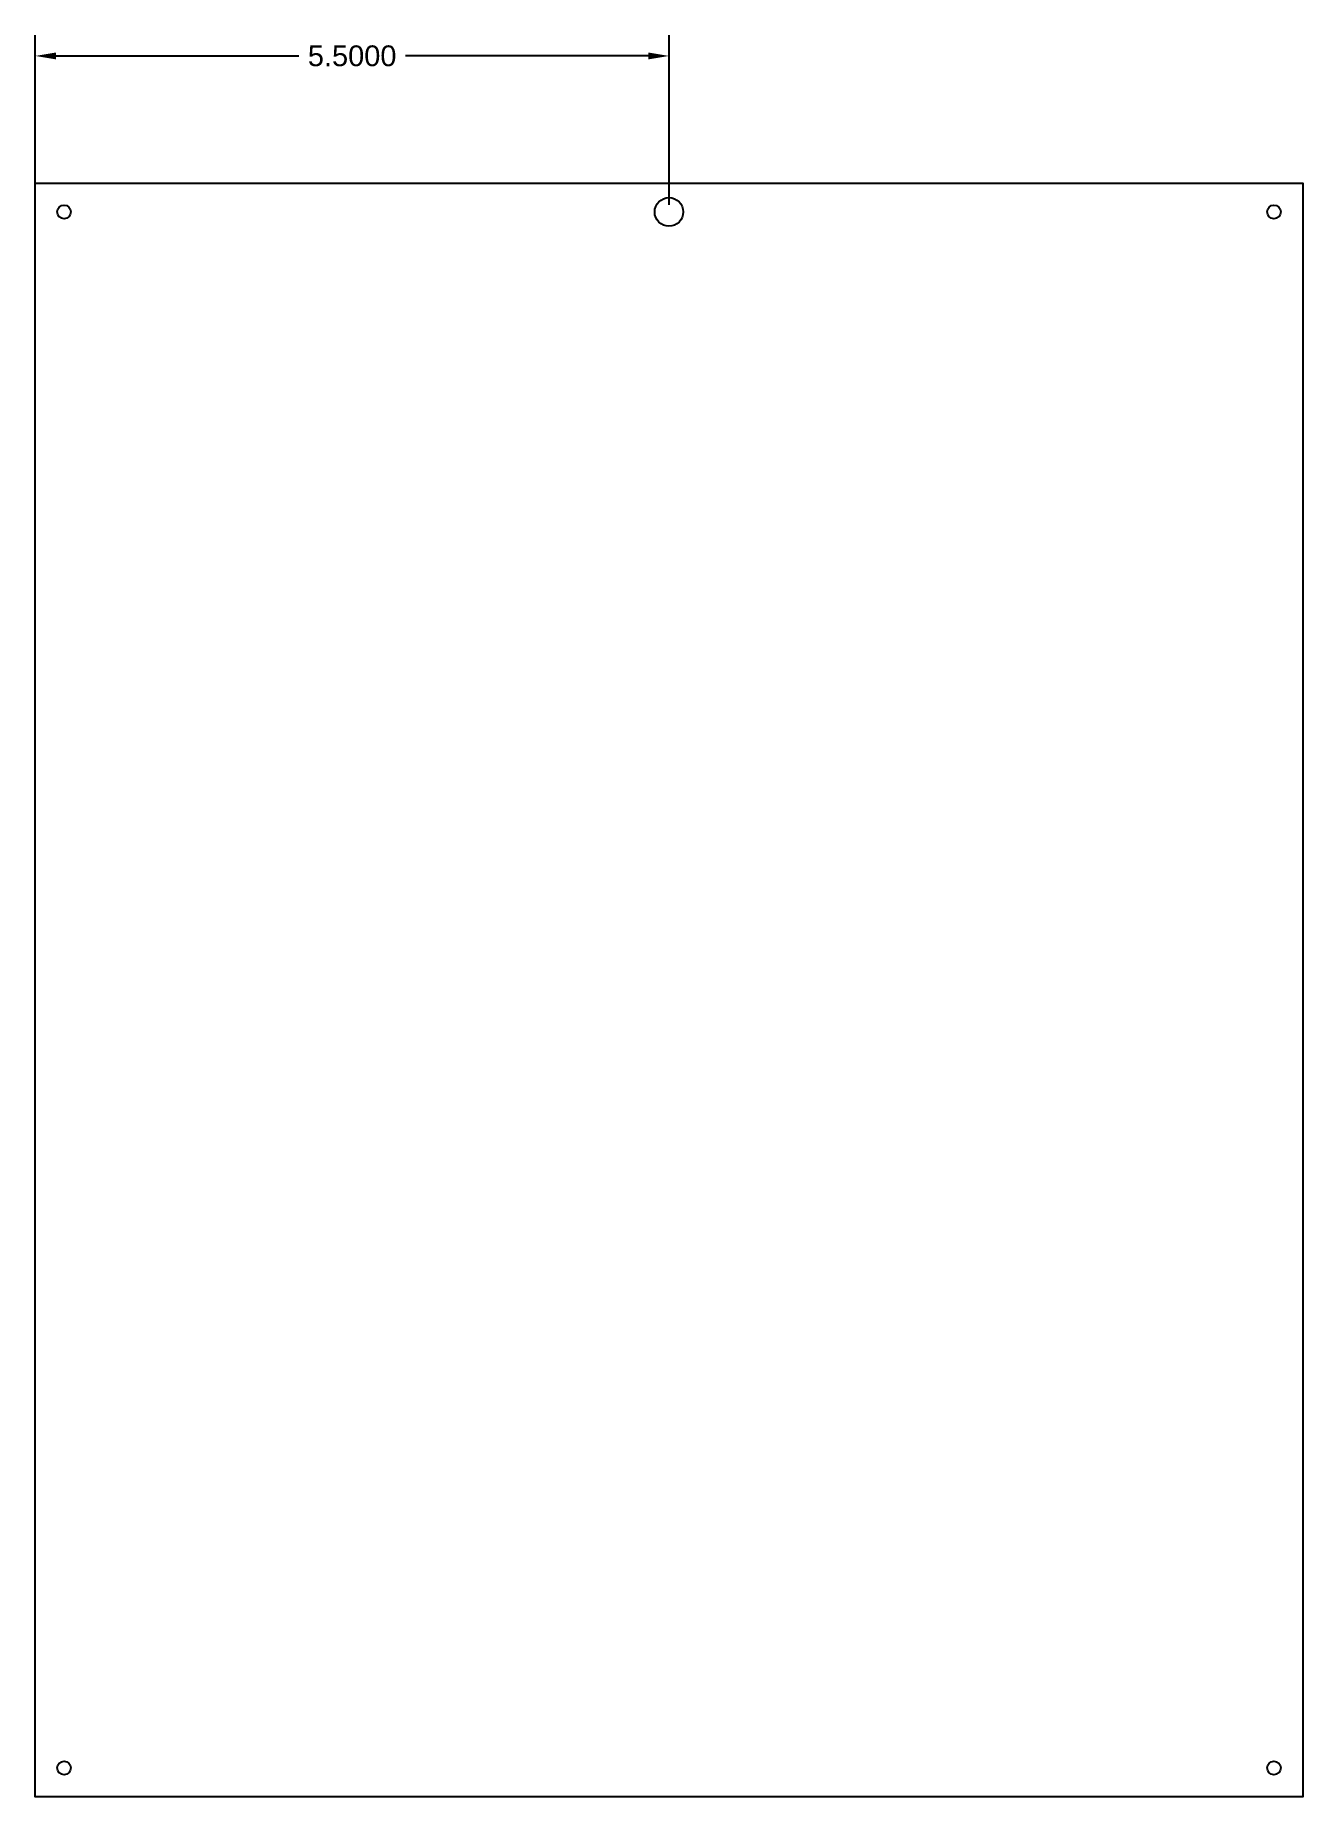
# Model space of a CAD drawing. Header units: inches. Extents: x 3.7 to 14.7, y 11.7 to 27.
import ezdxf

# ---------------------------------------------------------------- set-up
doc = ezdxf.new("R2010")
doc.units = ezdxf.units.IN
doc.header["$MEASUREMENT"] = 0
doc.layers.get('0').update_dxf_attribs({"color": 1})
doc.layers.add('dimensions', color=4, linetype='Continuous')
doc.styles.get("Standard").update_dxf_attribs({"font": 'Arial Regular.ttf'})
doc.dimstyles.get("Standard").update_dxf_attribs({"dimtxt": 0.18, "dimasz": 0.18, "dimexe": 0.18, "dimexo": 0.0625, "dimgap": 0.09, "dimtad": 0, "dimtih": 1, "dimtoh": 1, "dimdec": 4, "dimzin": 0, "dimdsep": 46, "dimtxsty": 'Standard', "dimcen": 0.09, "dimadec": 0, "dimazin": 0, "dimtfac": 1, "dimtdec": 4, "dimtofl": 0, "dimtmove": 0, "dimatfit": 3, "dimfxl": 1, "dimtolj": 1, "dimtzin": 0, "dimarcsym": 0})

# ---------------------------------------------------------------- blocks, each defined once
blk = doc.blocks.new('*D24')
at = {"layer": 'Defpoints', "color": 0}
for p in [(3.674, 26.803), (3.674, 25.45), (9.174, 25.45)]:
    blk.add_point(p, dxfattribs=at)
at = {"layer": 'dimensions', "color": 0, "lineweight": -2}
for p, q in [((3.674, 25.512), (3.674, 26.983)), ((9.174, 25.512), (9.174, 26.983)), ((3.854, 26.803), (5.962, 26.803)), ((8.994, 26.803), (6.886, 26.803))]:
    blk.add_line(p, q, dxfattribs=at)
at = {"layer": 'dimensions', "color": 0}
for points in [[(3.854, 26.833), (3.854, 26.773), (3.674, 26.803)], [(8.994, 26.833), (8.994, 26.773), (9.174, 26.803)]]:
    blk.add_solid(points, dxfattribs=at)
at = {"layer": 'dimensions', "color": 0, "insert": (6.424, 26.803), "char_height": 0.18, "attachment_point": 5}
blk.add_mtext('\\A1;5.5000', dxfattribs=at)

msp = doc.modelspace()

# ---------------------------------------------------------------- linework, layer by layer
msp.add_lwpolyline([(3.6736, 25.69979), (14.6736, 25.69979), (14.6736, 11.69979), (3.6736, 11.69979)], close=True)
for centre, radius in [((9.17357, 25.44975), 0.12402), ((3.92359, 25.44975), 0.0591), ((14.42363, 25.44975), 0.0591), ((3.92359, 11.94981), 0.0591), ((14.42359, 11.94981), 0.0591)]:
    msp.add_circle(centre, radius)

# ---------------------------------------------------------------- dimensions: what is measured, and where the dimension line sits
at = {"layer": 'dimensions'}
dim = msp.add_linear_dim(base=(3.6736, 26.80273), p1=(9.17357, 25.44975), p2=(3.6736, 25.44975), dimstyle='Standard', dxfattribs=at)
dim.commit()
dim.dimension.update_dxf_attribs({"geometry": '*D24', "text_midpoint": (6.42358, 26.80273)})

doc.saveas('drawing.dxf')
